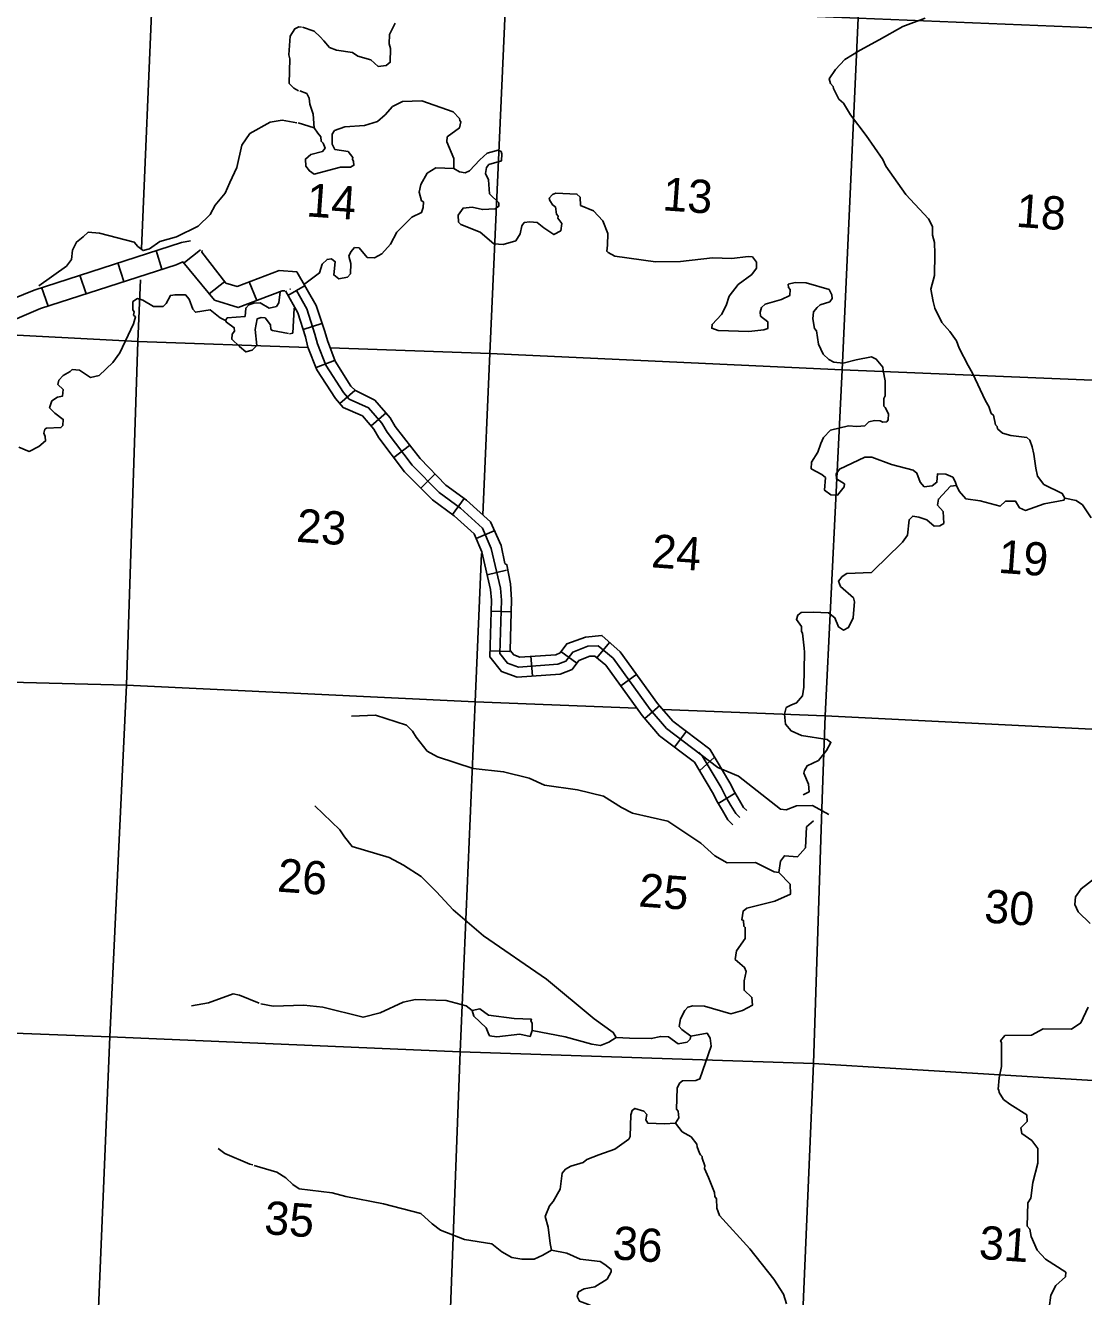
# Model space of a CAD drawing. Extents: x -2721949 to 2144400, y 208501 to 16582360.
# Drawn here: x 695698 to 711630, y 16475832 to 16494977 of the extents above; entities that cross this region are included whole.
import ezdxf

# ---------------------------------------------------------------- set-up
doc = ezdxf.new("R2010")
doc.units = 0
for name, color, linetype in [('L13', 7, 'Continuous'), ('L14', 7, 'Continuous'), ('L3', 7, 'Continuous'), ('L8', 7, 'Continuous')]:
    doc.layers.add(name, color=color, linetype=linetype)

msp = doc.modelspace()

# ---------------------------------------------------------------- linework, layer by layer
at = {"layer": 'L13'}
for points in [[(698222, 16511332), (698027, 16506065), (697871, 16500753), (697611, 16495516), (697448, 16491620)], [(702586, 16487605), (702691, 16490037), (702927, 16495301), (703180, 16500564), (703343, 16505858), (703610, 16511078)], [(708840, 16510835), (708638, 16505586), (708412, 16500346), (708234, 16495087), (707995, 16489789), (707738, 16484577), (707693, 16483328)], [(691200, 16495743), (692376, 16495675), (697611, 16495516), (702927, 16495301), (708234, 16495087), (713399, 16494874), (718723, 16494658), (723890, 16494387)], [(697431, 16491144), (697389, 16490218), (697218, 16485041), (696970, 16479745), (696749, 16474455), (696536, 16469164), (696259, 16463811), (696044, 16458604)], [(694996, 16490340), (697389, 16490218), (699955, 16490128)], [(700286, 16490123), (702691, 16490037), (707995, 16489789), (713219, 16489573), (718499, 16489327), (723407, 16489067)], [(701078, 16453313), (701279, 16458320), (701515, 16463584), (701805, 16468894), (702045, 16474199), (702243, 16479516), (702472, 16484789), (702566, 16487025)], [(687735, 16485389), (691980, 16485175), (697218, 16485041), (702472, 16484789), (704906, 16484692)], [(705297, 16484673), (707738, 16484577), (712958, 16484319), (718243, 16484031), (723342, 16483823)], [(707693, 16483328), (707562, 16479343), (707333, 16473953), (707095, 16468672), (706815, 16463378), (706606, 16458154), (706373, 16453005)], [(689276, 16480047), (691738, 16479945), (696970, 16479745), (702243, 16479516), (707562, 16479343), (712845, 16479021), (718100, 16478785), (722405, 16478593)]]:
    msp.add_lwpolyline(points, dxfattribs=at)
at = {"layer": 'L3'}
msp.add_line((700047, 16493433), (699802, 16493509), dxfattribs=at)
for points in [[(699872, 16494952), (700043, 16494889), (700138, 16494807), (700192, 16494745), (700277, 16494647), (700383, 16494605), (700623, 16494571), (700702, 16494516), (700899, 16494460), (701009, 16494360), (701128, 16494376), (701190, 16494422), (701196, 16494631), (701176, 16494699), (701178, 16494841), (701265, 16495011)], [(711346, 16487858), (711309, 16487928), (711034, 16488064), (710934, 16488189), (710910, 16488308), (710883, 16488519), (710857, 16488630), (710823, 16488732), (710775, 16488769), (710535, 16488803), (710412, 16488837), (710333, 16488902), (710327, 16488936), (710304, 16488962), (710272, 16489107), (710241, 16489134), (710206, 16489237), (710154, 16489325), (709958, 16489740), (709891, 16489854), (709759, 16490115), (709717, 16490226), (709618, 16490367), (709494, 16490502), (709392, 16490718), (709366, 16490821), (709330, 16491007), (709386, 16491213), (709393, 16491539), (709388, 16491706), (709354, 16491818), (709356, 16491951), (709297, 16492064), (708955, 16492432), (708651, 16492856), (708608, 16492959), (708358, 16493320), (708121, 16493630), (708016, 16493805), (707945, 16493869), (707865, 16494025), (707859, 16494059), (707820, 16494104), (707800, 16494172), (707894, 16494316), (708038, 16494465), (708266, 16494607), (708554, 16494762), (708911, 16494963), (709247, 16495089)], [(699666, 16494532), (699686, 16494815), (699753, 16494927), (699814, 16494956), (699855, 16494953)], [(699811, 16493994), (699739, 16494032), (699669, 16494104), (699678, 16494472), (699666, 16494532)], [(700047, 16493433), (700029, 16493643), (699981, 16493789), (699971, 16493882), (699934, 16493952), (699828, 16493993)], [(702146, 16492822), (702148, 16492972), (702041, 16493222), (702046, 16493297), (702232, 16493435), (702255, 16493525), (702239, 16493543), (702233, 16493577), (702140, 16493676), (701667, 16493844), (701373, 16493831), (701225, 16493758), (701116, 16493632), (701000, 16493532), (700803, 16493471), (700509, 16493450), (700354, 16493394), (700316, 16493338), (700314, 16493188), (700359, 16493109), (700557, 16493078), (700626, 16492989), (700624, 16492964), (700639, 16492930), (700643, 16492871), (700590, 16492841), (700440, 16492844), (700047, 16492738), (699975, 16492785), (699922, 16492856), (699913, 16492965), (699993, 16493035), (700172, 16493081), (700209, 16493128), (700181, 16493206), (700150, 16493233), (700146, 16493300), (700100, 16493354), (700047, 16493433)], [(695901, 16491053), (696315, 16491350), (696390, 16491453), (696408, 16491594), (696467, 16491715), (696565, 16491792), (696645, 16491862), (696812, 16491850), (697337, 16491711), (697391, 16491649), (697470, 16491585), (697564, 16491611), (697723, 16491725), (697971, 16491791), (698300, 16491952), (698481, 16492131), (698557, 16492268), (698704, 16492450), (698775, 16492612), (698883, 16492839), (698957, 16493176), (699079, 16493352), (699384, 16493522), (699562, 16493551), (699785, 16493510)], [(706764, 16490598), (706875, 16490515), (706877, 16490414), (706817, 16490393), (706589, 16490368), (706130, 16490384), (706031, 16490416), (706036, 16490475), (706180, 16490623), (706249, 16490760), (706292, 16490900), (706430, 16491074), (706634, 16491227), (706708, 16491322), (706706, 16491414), (706645, 16491494), (706578, 16491498), (706333, 16491466), (706041, 16491478), (705560, 16491421), (705183, 16491415), (704570, 16491501), (704473, 16491558), (704450, 16491576), (704464, 16491667), (704469, 16491843), (704390, 16492032), (704251, 16492185), (704056, 16492266), (704048, 16492392), (704001, 16492437), (703684, 16492451), (703632, 16492430), (703586, 16492375), (703592, 16492341), (703637, 16492271), (703677, 16492243), (703694, 16492133), (703718, 16492106), (703715, 16492073), (703776, 16491993), (703760, 16491885), (703656, 16491826), (703504, 16491929), (703401, 16492011), (703293, 16492019), (703209, 16492009), (703172, 16491961), (703146, 16491837), (703080, 16491733), (702892, 16491680), (702750, 16491690), (702545, 16491864), (702252, 16491977), (702221, 16492013), (702212, 16492122), (702287, 16492226), (702422, 16492241), (702578, 16492205), (702772, 16492216), (702824, 16492254), (702828, 16492304), (702687, 16492439), (702669, 16492650), (702625, 16492745), (702640, 16492836), (702677, 16492884), (702865, 16492937), (702873, 16493045), (702859, 16493080), (702818, 16493100), (702648, 16493053), (702540, 16492952), (702386, 16492788), (702317, 16492759), (702234, 16492773), (702146, 16492822)], [(699903, 16491083), (700124, 16491251), (700167, 16491382), (700239, 16491452), (700307, 16491464), (700362, 16491418), (700340, 16491219), (700419, 16491163), (700547, 16491187), (700592, 16491234), (700595, 16491393), (700569, 16491504), (700599, 16491569), (700654, 16491632), (700721, 16491627), (700844, 16491484), (700952, 16491476), (701065, 16491535), (701193, 16491685), (701290, 16491862), (701515, 16492089), (701663, 16492162), (701685, 16492235), (701691, 16492319), (701659, 16492338), (701626, 16492466), (701651, 16492581), (701747, 16492750), (701879, 16492832), (702146, 16492822)], [(699680, 16491007), (699688, 16491007)], [(709719, 16488050), (709699, 16488110), (709661, 16488172), (709556, 16488221), (709430, 16488222), (709421, 16488097), (709351, 16488043), (709232, 16488027), (709170, 16488098), (709122, 16488236), (709066, 16488281), (708738, 16488364), (708444, 16488477), (708336, 16488476), (707954, 16488294), (707907, 16488223), (707910, 16488147), (708030, 16488071), (708027, 16488030), (707926, 16487903), (707826, 16487910), (707731, 16487976), (707744, 16488167), (707689, 16488213), (707528, 16488300), (707535, 16488400), (707630, 16488552), (707673, 16488683), (707713, 16488772), (707821, 16488882), (708093, 16488946), (708218, 16488937), (708336, 16488945), (708399, 16489007), (708484, 16489026), (708567, 16489020), (708608, 16489001), (708667, 16489005), (708686, 16489037), (708692, 16489128), (708641, 16489224), (708625, 16489242), (708625, 16489359), (708645, 16489400), (708644, 16489626), (708613, 16489779), (708609, 16489829), (708509, 16489953), (708436, 16489984), (708207, 16489942), (708010, 16489889), (707870, 16489907), (707797, 16489946), (707711, 16490028), (707638, 16490175), (707610, 16490378), (707580, 16490414), (707556, 16490558), (707564, 16490666), (707619, 16490729), (707664, 16490767), (707809, 16490816), (707846, 16490863), (707842, 16490922), (707798, 16491001), (707453, 16491101), (707286, 16491104), (707184, 16491078), (707189, 16491028), (707212, 16491001), (707205, 16490909), (707084, 16490851), (706836, 16490777), (706782, 16490730), (706760, 16490657), (706764, 16490598)], [(695600, 16488623), (695755, 16488561), (695902, 16488634), (696001, 16488719), (695997, 16488786), (695976, 16488838), (695988, 16488896), (696014, 16488911), (696233, 16488920), (696260, 16488952), (696267, 16489043), (696139, 16489136), (696061, 16489217), (696094, 16489323), (696182, 16489376), (696258, 16489395), (696266, 16489495), (696187, 16489568), (696200, 16489634), (696264, 16489705), (696369, 16489764), (696404, 16489795), (696513, 16489787), (696680, 16489675), (696808, 16489707), (697015, 16489902), (697117, 16490045), (697324, 16490482), (697357, 16490588), (697325, 16490616), (697337, 16490665), (697314, 16490692), (697315, 16490817), (697385, 16490863), (697467, 16490840), (697628, 16490745), (697770, 16490743), (697815, 16490790), (697882, 16490910), (697950, 16490922), (698109, 16490919), (698163, 16490857), (698219, 16490702), (698257, 16490658), (698477, 16490692), (698628, 16490572), (698709, 16490533)], [(698709, 16490533), (698737, 16490573), (699006, 16490595), (699015, 16490720), (699060, 16490767), (699138, 16490795), (699230, 16490797), (699367, 16490720), (699477, 16490746), (699515, 16490801), (699535, 16490967)], [(699673, 16490330), (699724, 16490343), (699743, 16490718)], [(699657, 16490339), (699417, 16490382), (699394, 16490400), (699390, 16490467), (699306, 16490574), (699248, 16490578), (699187, 16490557), (699159, 16490400), (699184, 16490156), (699112, 16490086), (699018, 16490059), (698923, 16490141), (698805, 16490250), (698811, 16490325), (698848, 16490372), (698843, 16490423), (698724, 16490507), (698709, 16490533)], [(707409, 16483388), (707496, 16483432), (707487, 16483549), (707416, 16483713), (707427, 16483755), (707466, 16483827), (707639, 16483907), (707758, 16484057), (707826, 16484178), (707770, 16484224), (707381, 16484285), (707227, 16484355), (707142, 16484453), (707128, 16484605), (707152, 16484703), (707222, 16484740), (707308, 16484776), (707399, 16484878), (707417, 16485011), (707430, 16485537), (707425, 16485596), (707400, 16485824), (707385, 16485850), (707382, 16485925), (707306, 16486031), (707328, 16486097), (707380, 16486135), (707557, 16486139), (707790, 16486130), (707885, 16486056), (707942, 16485918), (708014, 16485871), (708092, 16485908), (708161, 16486053), (708166, 16486120), (708179, 16486295), (708166, 16486354), (707969, 16486527), (707942, 16486605), (707997, 16486676), (708067, 16486721), (708436, 16486737), (708491, 16486791), (708652, 16486947), (708905, 16487197), (708979, 16487300), (709004, 16487533), (709058, 16487587), (709149, 16487572), (709272, 16487530), (709382, 16487438), (709466, 16487441), (709528, 16487478), (709515, 16487655), (709430, 16487753), (709445, 16487844), (709627, 16488040), (709719, 16488050)], [(711346, 16487858), (711335, 16487825), (711038, 16487771), (710755, 16487674), (710666, 16487714), (710606, 16487811), (710456, 16487813), (710375, 16487735), (710071, 16487816), (709855, 16487848), (709755, 16487964), (709719, 16488050)], [(711743, 16487562), (711615, 16487755), (711519, 16487820), (711346, 16487858)], [(707040, 16482217), (706974, 16482230), (706691, 16482368), (706264, 16482365), (706079, 16482471), (705867, 16482662), (705372, 16482990), (704836, 16483112), (704675, 16483199), (704403, 16483370), (704008, 16483465), (703511, 16483534), (703284, 16483642), (702898, 16483737), (702441, 16483787), (701901, 16483960), (701749, 16484046), (701580, 16484259), (701527, 16484346), (701434, 16484437), (700967, 16484588), (700606, 16484572)], [(704593, 16479732), (704549, 16479811), (704262, 16480015), (703543, 16480611), (702595, 16481265), (702137, 16481658), (701889, 16481927), (701655, 16482161), (701391, 16482331), (701173, 16482447), (700616, 16482613), (700501, 16482755), (700433, 16482860), (700057, 16483222)], [(707040, 16482217), (707069, 16482391), (707125, 16482471), (707325, 16482456), (707443, 16482590), (707458, 16482907), (707565, 16483000)], [(705716, 16479752), (705581, 16479853), (705543, 16479898), (705559, 16480014), (705627, 16480143), (705672, 16480190), (705749, 16480210), (705924, 16480205), (706318, 16480093), (706497, 16480139), (706645, 16480220), (706637, 16480338), (706519, 16480447), (706521, 16480589), (706548, 16480730), (706527, 16480790), (706385, 16480909), (706403, 16481041), (706533, 16481224), (706537, 16481392), (706513, 16481410), (706511, 16481494), (706487, 16481504), (706504, 16481637), (706558, 16481683), (706984, 16481786), (707218, 16481895), (707212, 16482046), (707040, 16482217)], [(711730, 16481453), (711550, 16481625), (711500, 16481737), (711508, 16481854), (711592, 16481974), (711991, 16482280)], [(698200, 16480209), (698455, 16480257), (698824, 16480390), (698923, 16480374), (699216, 16480253)], [(699240, 16480243), (699430, 16480204), (699892, 16480221), (700174, 16480192), (700782, 16480040), (701038, 16480105), (701384, 16480264), (701572, 16480309), (702031, 16480293), (702335, 16480213), (702422, 16480139)], [(703329, 16479840), (703328, 16479949), (703306, 16479984), (703316, 16480008), (703057, 16480018), (702668, 16480071), (702540, 16480164), (702422, 16480139)], [(702687, 16479760), (702665, 16479804), (702637, 16479881), (702449, 16480054), (702422, 16480139)], [(711113, 16475664), (711135, 16475855), (711212, 16476000), (711356, 16476132), (711361, 16476199), (711057, 16476396), (710933, 16476531), (710839, 16476738), (710822, 16476849), (710783, 16476893), (710791, 16477244), (710838, 16477316), (710864, 16477549), (710943, 16477844), (710942, 16478062), (710851, 16478185), (710699, 16478288), (710688, 16478373), (710779, 16478467), (710778, 16478567), (710522, 16478728), (710426, 16478802), (710359, 16478907), (710353, 16478941), (710346, 16478958), (710358, 16479125), (710395, 16479298), (710396, 16479658), (710381, 16479684), (710445, 16479763), (710847, 16479767), (711022, 16479864), (711448, 16479858), (711589, 16479957), (711698, 16480192)], [(703329, 16479840), (703297, 16479750), (703141, 16479786), (702795, 16479744), (702687, 16479760)], [(704593, 16479732), (704480, 16479665), (704359, 16479615), (704226, 16479633), (703824, 16479746), (703329, 16479840)], [(704593, 16479732), (704794, 16479726), (705120, 16479719), (705264, 16479751), (705381, 16479742), (705524, 16479640), (705660, 16479664), (705705, 16479711), (705716, 16479752)], [(705488, 16478446), (705536, 16478526), (705526, 16478627), (705503, 16478654), (705509, 16478971), (705548, 16479044), (705593, 16479083), (705794, 16479085), (705854, 16479114), (706023, 16479604), (706007, 16479722), (705962, 16479801), (705716, 16479752)], [(703618, 16476530), (703600, 16476632), (703568, 16476877), (703521, 16477039), (703591, 16477201), (703646, 16477264), (703751, 16477449), (703777, 16477690), (703832, 16477753), (703910, 16477798), (704098, 16477851), (704152, 16477897), (704332, 16477968), (704573, 16478051), (704785, 16478203), (704804, 16478244), (704811, 16478570), (704832, 16478635), (704876, 16478666), (705007, 16478623), (705054, 16478577), (705040, 16478495), (705070, 16478442), (705320, 16478433), (705488, 16478446)], [(707159, 16475723), (707111, 16475869), (706968, 16476096), (706607, 16476549), (706149, 16477051), (706107, 16477163), (706101, 16477305), (706078, 16477340), (706074, 16477399), (705981, 16477624), (705924, 16477762), (705927, 16477803), (705885, 16477915), (705887, 16477940), (705864, 16477967), (705849, 16477993), (705814, 16478088), (705809, 16478130), (705724, 16478236), (705587, 16478313), (705488, 16478446)], [(699124, 16477816), (699075, 16477828), (698702, 16477988), (698598, 16478063)], [(703618, 16476530), (703487, 16476456), (703357, 16476398), (703173, 16476395), (703024, 16476422), (702872, 16476508), (702721, 16476628), (702307, 16476691), (701949, 16476834), (701822, 16476927), (701649, 16477082), (701091, 16477231), (700521, 16477339), (700316, 16477395), (699818, 16477456), (699722, 16477522), (699621, 16477621), (699485, 16477706), (699140, 16477806)], [(704415, 16475284), (704413, 16475368), (704390, 16475395), (704401, 16475436), (704341, 16475524), (704343, 16475557), (704203, 16475701), (704040, 16475763), (704003, 16475833), (704025, 16475906), (704112, 16475950), (704273, 16475981), (704457, 16476093), (704515, 16476206), (704518, 16476239), (704423, 16476313), (704351, 16476360), (704052, 16476398), (703849, 16476488), (703618, 16476530)]]:
    msp.add_lwpolyline(points, dxfattribs=at)
at = {"layer": 'L8'}
for p, q in [((697664, 16491587), (697752, 16491305)), ((698334, 16491598), (698094, 16491406)), ((697090, 16491403), (697178, 16491120)), ((696516, 16491218), (696612, 16490935)), ((695942, 16491033), (696038, 16490750)), ((698701, 16491119), (698462, 16490936)), ((699069, 16491118), (699183, 16490834)), ((699910, 16491058), (699650, 16490912)), ((700163, 16490488), (699879, 16490396)), ((700352, 16489932), (700074, 16489824)), ((700656, 16489481), (700431, 16489285)), ((701129, 16489141), (700904, 16488946)), ((701483, 16488650), (701245, 16488470)), ((701864, 16488220), (701653, 16488009)), ((702303, 16487852), (702126, 16487612)), ((702758, 16487366), (702484, 16487248)), ((702940, 16486773), (702650, 16486704)), ((703010, 16486144), (702711, 16486154)), ((704493, 16485684), (704303, 16485454)), ((702990, 16485548), (702692, 16485558)), ((703310, 16485477), (703331, 16485179)), ((703760, 16485550), (703998, 16485370)), ((704904, 16485206), (704662, 16485032)), ((705248, 16484736), (705023, 16484540)), ((705654, 16484346), (705473, 16484108)), ((705849, 16483749), (706074, 16483958)), ((706127, 16483257), (706386, 16483412))]:
    msp.add_line(p, q, dxfattribs=at)
for points in [[(689717, 16490360), (691924, 16490209), (692445, 16490247), (693113, 16490333), (694366, 16490536), (695183, 16490728), (695830, 16490991), (698049, 16491710), (698185, 16491734)], [(698358, 16491588), (698356, 16491563), (698716, 16491093), (698888, 16491047), (699517, 16491287), (699783, 16491267)], [(689687, 16490061), (691919, 16489908), (692474, 16489944), (693158, 16490028), (694429, 16490247), (695279, 16490437), (695927, 16490716), (697966, 16491373)], [(697966, 16491373), (698070, 16491416), (698547, 16490837), (698899, 16490728), (699562, 16490982), (699603, 16490979)], [(706002, 16484077), (705447, 16484499), (705215, 16484767), (704652, 16485544), (704377, 16485790), (704132, 16485766), (703849, 16485661), (703747, 16485526), (703686, 16485497), (703140, 16485461), (703050, 16485500), (702996, 16485563), (703018, 16486331), (703002, 16486567), (702947, 16486855), (702915, 16486874), (702859, 16487146), (702701, 16487501), (702339, 16487828), (702029, 16488051), (701639, 16488456), (701264, 16488935), (701190, 16489066), (700958, 16489333), (700667, 16489480), (700596, 16489544), (700364, 16489920), (700244, 16490230), (700204, 16490367), (700073, 16490761), (699783, 16491267)], [(705770, 16483882), (705247, 16484280), (704985, 16484583), (704437, 16485342), (704271, 16485480), (704195, 16485477), (704032, 16485413), (703930, 16485278), (703749, 16485207), (703101, 16485162), (702865, 16485246), (702688, 16485468), (702716, 16486320), (702702, 16486480), (702568, 16487050), (702453, 16487318), (702155, 16487590), (701829, 16487831), (701407, 16488255), (701018, 16488768), (700943, 16488899), (700773, 16489096), (700481, 16489225), (700365, 16489359), (700087, 16489789), (699952, 16490134), (699913, 16490287), (699797, 16490647), (699612, 16490978)], [(699780, 16490985), (699935, 16490707), (700057, 16490329), (700096, 16490180), (700221, 16489858), (700486, 16489450), (700573, 16489349), (700865, 16489219), (701066, 16488986), (701143, 16488851), (701521, 16488354), (701927, 16487945), (702250, 16487706), (702578, 16487407), (702711, 16487097), (702851, 16486503), (702866, 16486323), (702840, 16485518), (702955, 16485373), (703122, 16485314), (703716, 16485356), (703836, 16485402), (703938, 16485537), (704164, 16485626), (704322, 16485632), (704547, 16485445), (705102, 16484676), (705351, 16484389), (706125, 16483800), (706434, 16483669), (707067, 16483175), (707154, 16483165), (707307, 16483224), (707550, 16483230), (707794, 16483095)], [(705837, 16484031), (705889, 16483974), (706174, 16483498), (706248, 16483351), (706321, 16483229), (706394, 16483107), (706455, 16483046)], [(706002, 16484077), (706306, 16483570), (706380, 16483423), (706450, 16483305), (706512, 16483200), (706560, 16483153)], [(705770, 16483882), (706043, 16483425), (706116, 16483279), (706192, 16483152), (706275, 16483013), (706350, 16482939)]]:
    msp.add_lwpolyline(points, dxfattribs=at)

# ---------------------------------------------------------------- texts
at = {"layer": 'L14'}
for s, p in [('14', (699918, 16492103)), ('13', (705281, 16492194)), ('18', (710603, 16491945)), ('23', (699767, 16487201)), ('24', (705112, 16486817)), ('19', (710336, 16486734)), ('26', (699480, 16481933)), ('25', (704920, 16481709)), ('30', (710125, 16481468)), ('35', (699284, 16476775)), ('36', (704530, 16476397)), ('31', (710045, 16476402))]:
    msp.add_text(s, height=500.8, rotation=355.8844, dxfattribs=at).set_placement(p)

doc.saveas('drawing.dxf')
